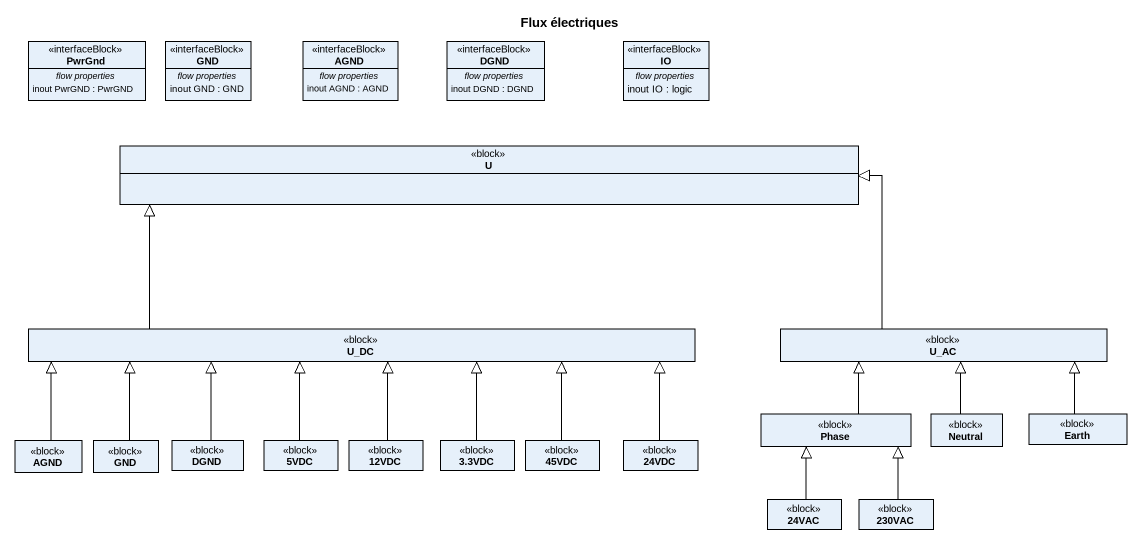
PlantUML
@startuml
title Flux électriques
hide circle
hide empty members
class PwrGnd <<interfaceBlock>> {
  -- flow properties --
  inout PwrGND : PwrGND
}
class GND <<interfaceBlock>> {
  -- flow properties --
  inout GND : GND
}
class AGND <<interfaceBlock>> {
  -- flow properties --
  inout AGND : AGND
}
class DGND <<interfaceBlock>> {
  -- flow properties --
  inout DGND : DGND
}
class IO <<interfaceBlock>> {
  -- flow properties --
  inout IO : logic
}
class U <<block>>
class U_DC <<block>>
class U_AC <<block>>
class "AGND" as AGND_2 <<block>>
class "GND" as GND_2 <<block>>
class "DGND" as DGND_2 <<block>>
class "5VDC" as c5VDC <<block>>
class "12VDC" as c12VDC <<block>>
class "3.3VDC" as c3_3VDC <<block>>
class "45VDC" as c45VDC <<block>>
class "24VDC" as c24VDC <<block>>
class Phase <<block>>
class Neutral <<block>>
class Earth <<block>>
class "24VAC" as c24VAC <<block>>
class "230VAC" as c230VAC <<block>>
U_DC -up-|> U
U_AC -left-|> U
AGND_2 -right-|> U_DC
GND_2 -right-|> U_DC
DGND_2 -up-|> U_DC
c5VDC -up-|> U_DC
c12VDC -up-|> U_DC
c3_3VDC -up-|> U_DC
c45VDC -left-|> U_DC
c24VDC -left-|> U_DC
Phase -up-|> U_AC
Neutral -up-|> U_AC
Earth -up-|> U_AC
c24VAC -up-|> Phase
c230VAC -up-|> Phase
@enduml
